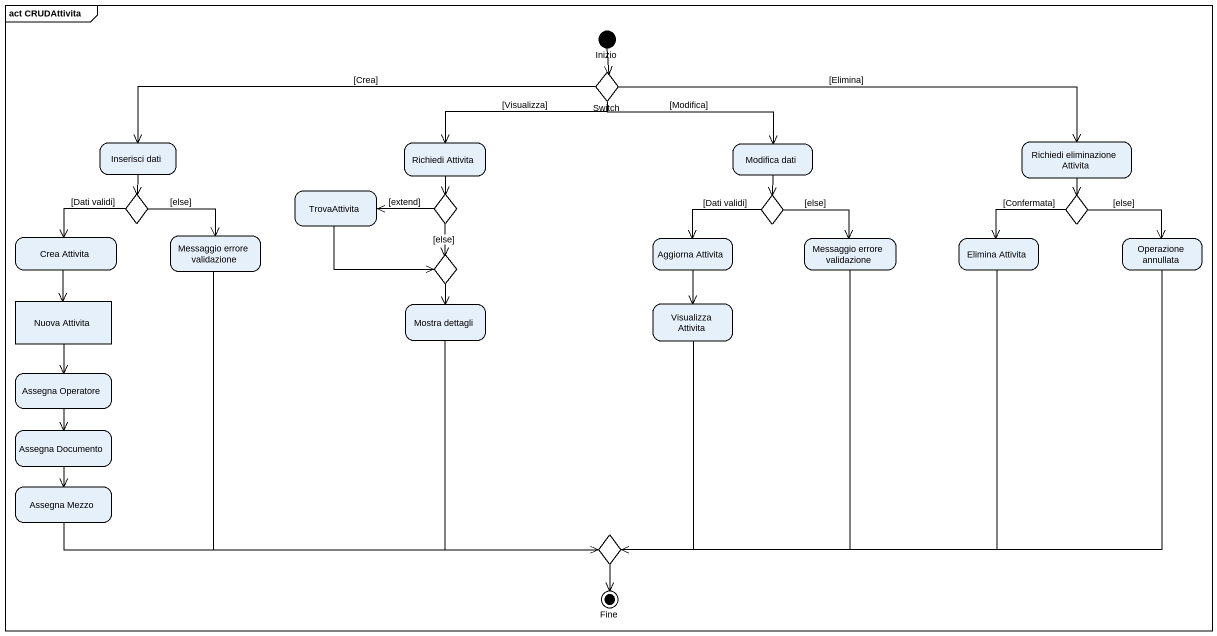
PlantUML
@startuml
mainframe act CRUDAttivita
hide empty description
state Inizio <<start>>
state Switch <<choice>>
state "Inserisci dati" as Inserisci_dati
state "Richiedi Attivita" as Richiedi_Attivita
state "Modifica dati" as Modifica_dati
state "Richiedi eliminazione Attivita" as Richiedi_eliminazione
state choice1 <<choice>>
state TrovaAttivita
state choice2 <<choice>>
state choice3 <<choice>>
state choice4 <<choice>>
state "Crea Attivita" as Crea_Attivita
state "Messaggio errore validazione" as Messaggio_errore_validazione
state choice5 <<choice>>
state "Aggiorna Attivita" as Aggiorna_Attivita
state "Messaggio errore validazione" as Messaggio_errore_validazione_2
state "Elimina Attivita" as Elimina_Attivita
state "Operazione annullata" as Operazione_annullata
state "Nuova Attivita" as Nuova_Attivita <<object>>
state "Mostra dettagli" as Mostra_dettagli
state "Visualizza Attivita" as Visualizza_Attivita
state "Assegna Operatore" as Assegna_Operatore
state "Assegna Documento" as Assegna_Documento
state "Assegna Mezzo" as Assegna_Mezzo
state choice6 <<choice>>
state Fine <<end>>
Inizio --> Switch
Switch -left-> Inserisci_dati : [Crea]
Switch -left-> Richiedi_Attivita : [Visualizza]
Switch -right-> Modifica_dati : [Modifica]
Switch -right-> Richiedi_eliminazione : [Elimina]
Inserisci_dati --> choice1
Richiedi_Attivita --> choice2
Modifica_dati --> choice3
Richiedi_eliminazione --> choice4
choice1 --> Crea_Attivita : [Dati validi]
choice1 -right-> Messaggio_errore_validazione : [else]
TrovaAttivita -right-> choice5
choice2 -left-> TrovaAttivita : [extend]
choice2 --> choice5 : [else]
choice3 -left-> Aggiorna_Attivita : [Dati validi]
choice3 -right-> Messaggio_errore_validazione_2 : [else]
choice4 -left-> Elimina_Attivita : [Confermata]
choice4 -right-> Operazione_annullata : [else]
Crea_Attivita --> Nuova_Attivita
Messaggio_errore_validazione --> choice6
choice5 --> Mostra_dettagli
Aggiorna_Attivita --> Visualizza_Attivita
Messaggio_errore_validazione_2 --> choice6
Elimina_Attivita --> choice6
Operazione_annullata -left-> choice6
Nuova_Attivita --> Assegna_Operatore
Mostra_dettagli --> choice6
Visualizza_Attivita --> choice6
Assegna_Operatore --> Assegna_Documento
Assegna_Documento --> Assegna_Mezzo
Assegna_Mezzo -right-> choice6
choice6 --> Fine
@enduml
